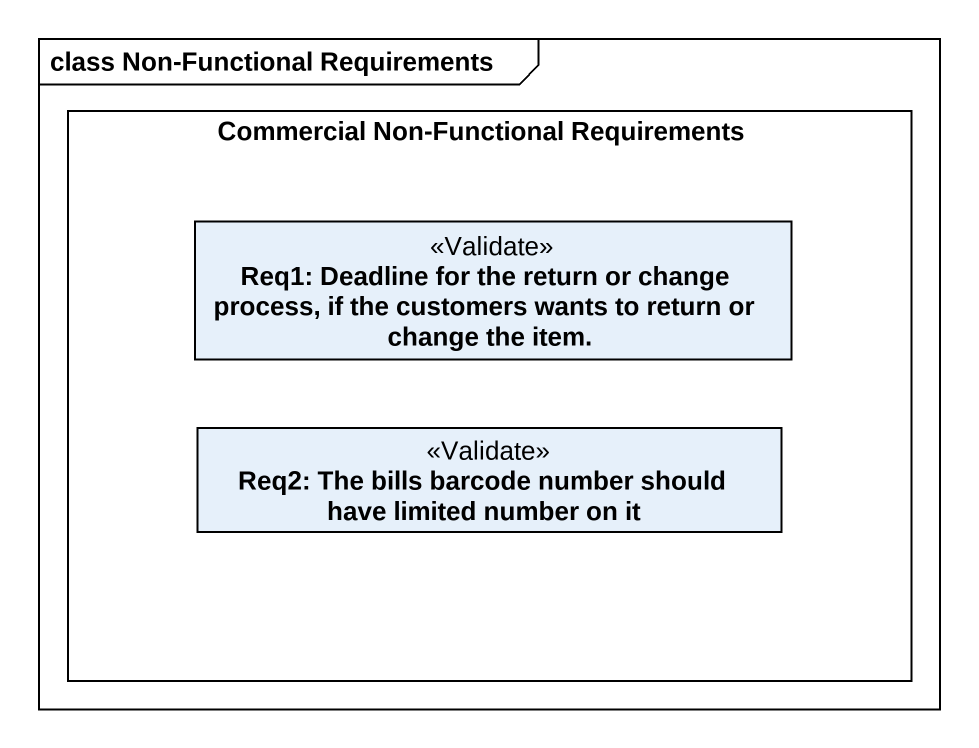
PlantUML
@startuml
mainframe class Non-Functional Requirements
hide circle
hide empty members
rectangle "Commercial Non-Functional Requirements" as Commercial_Non_Functional {
  class "Req1: Deadline for the return or change process, if the customers wants to return or change the item." as Req1_Deadline_for_the <<Validate>>
  class "Req2: The bills barcode number should have limited number on it" as Req2_The_bills_barcode <<Validate>>
}
@enduml
